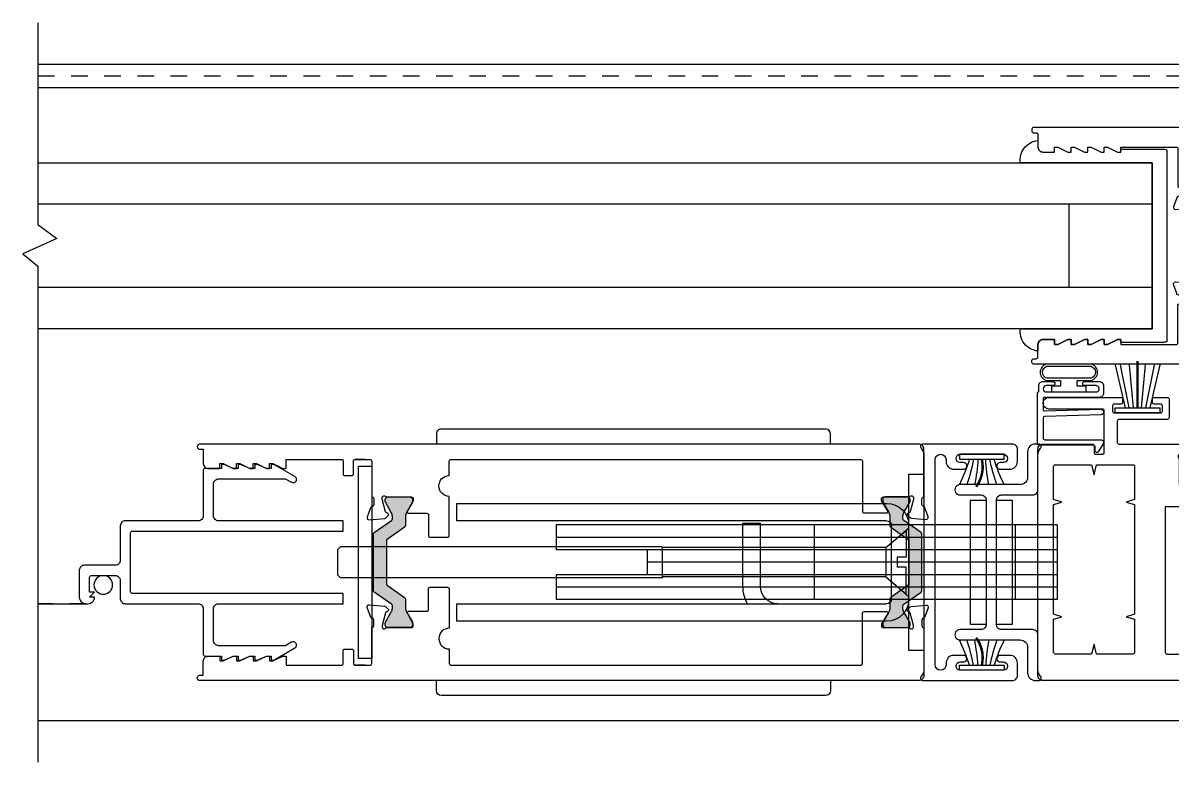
# Model space of a CAD drawing. Extents: x -239 to 68, y 0 to 111.
# Drawn here: x 20.78 to 27.71, y 15.67 to 20.12 of the extents above; entities that cross this region are included whole.
import ezdxf

# ---------------------------------------------------------------- set-up
doc = ezdxf.new("R2010")
doc.units = 0
doc.header["$LTSCALE"] = 0.25
doc.header["$MEASUREMENT"] = 0
doc.linetypes.add('HIDDEN', pattern=[0.375, 0.25, -0.125])
doc.layers.get('0').update_dxf_attribs({"linetype": 'CONTINUOUS'})
for name, color, linetype in [('GLASS', 7, 'CONTINUOUS'), ('HARDWARE', 7, 'CONTINUOUS'), ('I-STRUT', 7, 'CONTINUOUS'), ('MISC', 7, 'CONTINUOUS'), ('SASH', 5, 'CONTINUOUS'), ('SCREEN', 5, 'HIDDEN'), ('SEAL', 7, 'CONTINUOUS'), ('SILL-PAN', 7, 'CONTINUOUS'), ('VENT', 5, 'CONTINUOUS')]:
    doc.layers.add(name, color=color, linetype=linetype)
doc.styles.get("Standard").update_dxf_attribs({"font": 'simplex.shx'})

# ---------------------------------------------------------------- blocks, each defined once
blk = doc.blocks.new('*U43')
blk.add_lwpolyline([(1.179, 0.5), (1.161, 0.5), (1.161, 0.48), (1.191, 0.42), (1.191, 0.4), (1.161, 0.4), (1.161, 0.38), (1.191, 0.32), (1.191, 0.3), (1.161, 0.3), (1.161, 0.28), (1.191, 0.22), (1.191, 0.2), (1.161, 0.2), (1.161, 0.18), (1.191, 0.12), (1.191, 0.1), (1.161, 0.1), (1.161, 0.031, 0.414214), (1.192, 0), (1.2303, 0, -0.438024), (1.096, -0.1052), (1.096, 0.6875), (0.096, 0.6875), (0.096, -0.1052, -0.438024), (-0.0383, 0), (0, 0, 0.414214), (0.031, 0.031), (0.031, 0.1), (0.001, 0.1), (0.001, 0.12), (0.031, 0.18), (0.031, 0.2), (0.001, 0.2), (0.001, 0.22), (0.031, 0.28), (0.031, 0.3), (0.001, 0.3), (0.001, 0.32), (0.031, 0.38), (0.031, 0.4), (0.001, 0.4), (0.001, 0.42), (0.031, 0.48), (0.031, 0.5), (0.013, 0.5), (0.013, 0.7134), (0.013, 0.749, -0.072616), (0.0169, 0.7759), (1.1751, 0.7759, -0.072616), (1.179, 0.749), (1.179, 0.7134)], format="xyb", close=True)
at = {"layer": 'GLASS'}
for p, q in [((0.096, -6.0262), (0.096, 0.6875)), ((0.096, 0.6875), (1.096, 0.6875)), ((0.346, 0.6875), (0.346, -6.0262)), ((0.846, -6.0262), (0.846, 0.6875)), ((1.096, 0.6875), (1.096, -6.0262)), ((0.846, 0.1875), (0.346, 0.1875))]:
    blk.add_line(p, q, dxfattribs=at)
blk = doc.blocks.new('25064-18mmX6mm-I-STRUT')
at = {"layer": 'I-STRUT'}
h = blk.add_hatch(color=256, dxfattribs=at)
h.dxf.hatch_style = 1
h.paths.add_polyline_path([(-0.2205, 0.3535, 0.57735), (-0.2341, 0.3299), (-0.2299, 0.3219, -0.215906), (-0.2352, 0.3257), (-0.1953, 0.2566, -0.131652), (-0.189, 0.233), (-0.189, 0.1993, 0.244698), (-0.1722, 0.167), (-0.0877, 0.1078, -0.244698), (-0.0709, 0.0756), (-0.0709, -0.0773, -0.244698), (-0.0877, -0.1095), (-0.1722, -0.1687, 0.244698), (-0.189, -0.201), (-0.189, -0.2347, -0.131652), (-0.1953, -0.2583), (-0.2352, -0.3274, 0.245227), (-0.2355, -0.3346, 0.507805), (-0.2205, -0.3552), (-0.0866, -0.3552, 0.414214), (-0.0709, -0.3394, 0.469068), (-0.0719, -0.3274), (-0.1118, -0.2583, -0.131652), (-0.1181, -0.2347), (-0.1181, -0.2174), (-0.005, -0.1382, 0.244698), (0, -0.1285), (0, -0.1268), (0, 0.1268, 0.244698), (-0.005, 0.1365), (-0.1181, 0.2157), (-0.1181, 0.233, -0.131652), (-0.1118, 0.2566), (-0.0719, 0.3257, 0.131652), (-0.0709, 0.3296, 0.640011), (-0.0866, 0.3535)])
blk.add_lwpolyline([(0, -0.1299), (0, -0.1268), (0, 0.1268, 0.244698), (-0.005, 0.1365), (-0.1131, 0.2122, -0.244698), (-0.1181, 0.2218), (-0.1181, 0.233, -0.131652), (-0.1118, 0.2566), (-0.0719, 0.3257, 0.131652), (-0.0709, 0.3296), (-0.0709, 0.3377, 0.414214), (-0.0866, 0.3535), (-0.2205, 0.3535, 0.414214), (-0.2362, 0.3377), (-0.2362, 0.3296, 0.131652), (-0.2352, 0.3257), (-0.1953, 0.2566, -0.131652), (-0.189, 0.233), (-0.189, 0.1993, 0.244698), (-0.1722, 0.167), (-0.0877, 0.1078, -0.244698), (-0.0709, 0.0756), (-0.0709, -0.0773, -0.244698), (-0.0877, -0.1095), (-0.1722, -0.1687, 0.244698), (-0.189, -0.201), (-0.189, -0.2347, -0.131652), (-0.1953, -0.2583), (-0.2352, -0.3274, 0.131652), (-0.2362, -0.3313), (-0.2362, -0.3394, 0.414214), (-0.2205, -0.3552), (-0.0866, -0.3552, 0.414214), (-0.0709, -0.3394), (-0.0709, -0.3313, 0.131652), (-0.0719, -0.3274), (-0.1118, -0.2583, -0.131652), (-0.1181, -0.2347), (-0.1181, -0.2235, -0.244698), (-0.1131, -0.2139), (-0.005, -0.1382, 0.244698), (0, -0.1285)], format="xyb", dxfattribs=at)
blk = doc.blocks.new('25065-14.6mmX10.2mm-I-STRUT')
at = {"layer": 'I-STRUT'}
h = blk.add_hatch(color=256, dxfattribs=at)
h.dxf.hatch_style = 1
h.paths.add_polyline_path([(-0.2213, 0.1958, 0.242889), (-0.2309, 0.2008), (-0.2835, 0.2008), (-0.336, 0.2008, 0.242889), (-0.3456, 0.1958), (-0.417, 0.0953, -0.242889), (-0.4491, 0.0787), (-0.4697, 0.0787, -0.131652), (-0.4893, 0.084), (-0.5378, 0.112, 0.317667), (-0.5514, 0.1108, 0.6401), (-0.5709, 0.1018), (-0.5709, 0.0591, 0.236068), (-0.5669, 0.0512), (-0.5669, -0.0512, 0.236068), (-0.5709, -0.0591), (-0.5709, -0.1018, 0.6401), (-0.5514, -0.1108, 0.317667), (-0.5378, -0.112), (-0.4893, -0.084, -0.131652), (-0.4697, -0.0787), (-0.4491, -0.0787, -0.242889), (-0.417, -0.0953), (-0.3456, -0.1958, 0.242889), (-0.336, -0.2008), (-0.2835, -0.2008), (-0.2309, -0.2008, 0.242889), (-0.2213, -0.1958), (-0.1499, -0.0953, -0.242889), (-0.1178, -0.0787), (-0.0973, -0.0787, -0.131652), (-0.0776, -0.084), (-0.0291, -0.112, 0.317667), (-0.0155, -0.1108, 0.6401), (0.0039, -0.1018), (0.0039, -0.0591, 0.236068), (0, -0.0512), (0, 0.0512, 0.236068), (0.0039, 0.0591), (0.0039, 0.1018, 0.6401), (-0.0155, 0.1108, 0.317667), (-0.0291, 0.112), (-0.0776, 0.084, -0.131652), (-0.0973, 0.0787), (-0.1178, 0.0787, -0.242889), (-0.1499, 0.0953)])
h.paths.add_polyline_path([(-0.1807, 0.0438, 0.244669), (-0.1419, 0.0239, -1.006741), (-0.1419, -0.0234, 0.244669), (-0.1807, -0.0432), (-0.2392, -0.1255, -0.242889), (-0.2777, -0.1454), (-0.2892, -0.1454, -0.242889), (-0.3277, -0.1255), (-0.3862, -0.0432, 0.244669), (-0.425, -0.0234, -1.006741), (-0.425, 0.0239, 0.244669), (-0.3862, 0.0438), (-0.3277, 0.1261, -0.242889), (-0.2892, 0.1459), (-0.2777, 0.1459, -0.242889), (-0.2392, 0.1261)], flags=16)
for points in [[(-0.5709, -0.0591), (-0.5709, -0.1018, 0.414214), (-0.5591, -0.1136), (-0.5437, -0.1136, 0.131652), (-0.5378, -0.112), (-0.4893, -0.084, -0.131652), (-0.4697, -0.0787), (-0.4491, -0.0787, -0.242889), (-0.417, -0.0953), (-0.3456, -0.1958, 0.242889), (-0.336, -0.2008), (-0.2835, -0.2008), (-0.2309, -0.2008, 0.242889), (-0.2213, -0.1958), (-0.1499, -0.0953, -0.242889), (-0.1178, -0.0787), (-0.0973, -0.0787, -0.131652), (-0.0776, -0.084), (-0.0291, -0.112, 0.131652), (-0.0232, -0.1136), (-0.0079, -0.1136, 0.414214), (0.0039, -0.1018), (0.0039, -0.0591, 0.236068), (0, -0.0512), (0, 0.0512, 0.236068), (0.0039, 0.0591), (0.0039, 0.1018, 0.414214), (-0.0079, 0.1136), (-0.0232, 0.1136, 0.131652), (-0.0291, 0.112), (-0.0776, 0.084, -0.131652), (-0.0973, 0.0787), (-0.1178, 0.0787, -0.242889), (-0.1499, 0.0953), (-0.2213, 0.1958, 0.242889), (-0.2309, 0.2008), (-0.2835, 0.2008), (-0.336, 0.2008, 0.242889), (-0.3456, 0.1958), (-0.417, 0.0953, -0.242889), (-0.4491, 0.0787), (-0.4697, 0.0787, -0.131652), (-0.4893, 0.084), (-0.5378, 0.112, 0.131652), (-0.5437, 0.1136), (-0.5591, 0.1136, 0.414214), (-0.5709, 0.1018), (-0.5709, 0.0591, 0.236068), (-0.5669, 0.0512), (-0.5669, -0.0512, 0.236068)], [(-0.425, -0.0234, -0.244669), (-0.3862, -0.0432), (-0.3277, -0.1255, 0.242889), (-0.2892, -0.1454), (-0.2835, -0.1454), (-0.2777, -0.1454, 0.242889), (-0.2392, -0.1255), (-0.1807, -0.0432, -0.244669), (-0.1419, -0.0234, 1.006741), (-0.1419, 0.0239, -0.244669), (-0.1807, 0.0438), (-0.2392, 0.1261, 0.242889), (-0.2777, 0.1459), (-0.2835, 0.1459), (-0.2892, 0.1459, 0.242889), (-0.3277, 0.1261), (-0.3862, 0.0438, -0.244669), (-0.425, 0.0239, 1.006741)]]:
    blk.add_lwpolyline(points, format="xyb", close=True, dxfattribs=at)
blk = doc.blocks.new('3727-1-THERMAL-SLIDING-INTERLOCKER')
at = {"layer": 'VENT'}
for points in [[(2.5, 0.84), (2.5, 0.764, -0.414214), (2.47, 0.734), (2.41, 0.734, -0.414214), (2.4, 0.744), (2.4, 0.764), (2.38, 0.764), (2.32, 0.734), (2.3, 0.734), (2.3, 0.764), (2.28, 0.764), (2.22, 0.734), (2.2, 0.734), (2.2, 0.764), (2.18, 0.764), (2.12, 0.734), (2.1, 0.734), (2.1, 0.764), (2.08, 0.764), (2.02, 0.734), (2, 0.734), (2, 0.764), (1.667, 0.764, 0.414214), (1.657, 0.754), (1.657, 0.524, 0.414214), (1.6454, 0.5124), (1.6454, 0.4775, 0.359508), (1.6548, 0.4661, -0.263725), (1.6635, 0.4587), (1.6834, 0.4041), (1.6834, 0.404, -0.548619), (1.6715, 0.3885), (1.5799, 0.3965, -0.176327), (1.5727, 0.3999), (1.5586, 0.4139, -0.57735), (1.562, 0.4269), (1.5664, 0.4281, 0.267949), (1.5746, 0.4363), (1.594, 0.5085, 0.065543), (1.5944, 0.5115), (1.5944, 0.5201, 0.6885), (1.5741, 0.5279, -0.213422), (1.5654, 0.524), (1.413, 0.524, 0.414214), (1.4014, 0.5124), (1.4014, 0.5038, 0.137872), (1.4031, 0.4978), (1.4369, 0.4424, -0.585524), (1.4283, 0.4272), (1.216, 0.4272, -0.414214), (1.206, 0.4372), (1.206, 0.712, 0.414214), (1.196, 0.722), (0.8328, 0.722, 0.414214), (0.8228, 0.712), (0.8228, -0.2596, -0.585524), (0.811, -0.2662), (0.7522, -0.2303, 0.137872), (0.7462, -0.2286), (0.7376, -0.2286, 0.414214), (0.726, -0.2402), (0.726, -0.4524, -0.213422), (0.7221, -0.4611, 0.6885), (0.7299, -0.4814), (0.7385, -0.4814, 0.065543), (0.7415, -0.481), (0.8137, -0.4616, 0.267949), (0.8219, -0.4534), (0.8231, -0.449, -0.57735), (0.8361, -0.4456), (0.8501, -0.4597, -0.176327), (0.8535, -0.4669), (0.8615, -0.5585, -0.548619), (0.846, -0.5704), (0.8459, -0.5704), (0.7913, -0.5505, -0.263725), (0.7839, -0.5418, 0.359508), (0.7725, -0.5324), (0.7376, -0.5324, 0.414214), (0.726, -0.544), (0.344, -0.544, -0.414214), (0.334, -0.534), (0.334, -0.514, -0.414214), (0.344, -0.504), (0.384, -0.504, 0.414214), (0.394, -0.494), (0.394, -0.461, 0.414214), (0.384, -0.451), (0.104, -0.451, 0.414214), (0.094, -0.461), (0.094, -0.494, 0.414214), (0.104, -0.504), (0.144, -0.504, -0.414214), (0.154, -0.514), (0.154, -0.534, -0.414214), (0.144, -0.544), (0.104, -0.544, 0.414214), (0.094, -0.554), (0.094, -0.7151, 0.3714), (0.1196, -0.7448), (0.6118, -0.8184, -0.928445), (0.6071, -0.882), (0.03, -0.882, -0.414214), (0, -0.852), (0, 0.852, -0.414214), (0.03, 0.882), (2.526, 0.882, -0.414214), (2.536, 0.872), (2.536, 0.86, -0.414214), (2.526, 0.85), (2.51, 0.85, 0.414214)], [(0.094, 0.5125), (0.1445, 0.497), (0.094, 0.4815), (0.094, -0.1355), (0.1445, -0.151), (0.094, -0.1665), (0.094, -0.366, 0.414214), (0.104, -0.376), (0.3227, -0.376), (0.3382, -0.336), (0.3537, -0.376), (0.572, -0.376, 0.414214), (0.582, -0.366), (0.582, -0.1666), (0.5315, -0.1513), (0.582, -0.136), (0.582, 0.482), (0.5315, 0.4973), (0.582, 0.5126), (0.582, 0.712, 0.414214), (0.572, 0.722), (0.3537, 0.722), (0.3382, 0.682), (0.3227, 0.722), (0.104, 0.722, 0.414214), (0.094, 0.712)]]:
    blk.add_lwpolyline(points, format="xyb", close=True, dxfattribs=at)
blk = doc.blocks.new('3727-2-THERMAL-SLIDING-INTERLOCKER')
at = {"layer": 'VENT'}
blk.add_lwpolyline([(1.1809, -0.5704), (1.2355, -0.5505, 0.263725), (1.2429, -0.5418, -0.359508), (1.2543, -0.5324), (1.2892, -0.5324, -0.414214), (1.3008, -0.544), (2.5254, -0.544, 0.414214), (2.5354, -0.534), (2.5354, -0.522, 0.414214), (2.5254, -0.512), (2.5094, -0.512, -0.414214), (2.4994, -0.502), (2.4994, -0.426, 0.414214), (2.4694, -0.396), (2.3994, -0.396), (2.3994, -0.426), (2.3794, -0.426), (2.3194, -0.396), (2.2994, -0.396), (2.2994, -0.426), (2.2794, -0.426), (2.2194, -0.396), (2.1994, -0.396), (2.1994, -0.426), (2.1794, -0.426), (2.1194, -0.396), (2.0994, -0.396), (2.0994, -0.426), (2.0794, -0.426), (2.0194, -0.396), (1.9994, -0.396), (1.9994, -0.426), (1.6664, -0.426, -0.414214), (1.6564, -0.416), (1.6564, -0.1849, -0.414214), (1.6448, -0.1732), (1.6448, -0.1384, -0.359508), (1.6542, -0.127, 0.263725), (1.6629, -0.1195), (1.6828, -0.065), (1.6828, -0.0649, 0.548619), (1.6709, -0.0493), (1.5793, -0.0574, 0.176327), (1.5721, -0.0607), (1.558, -0.0748, 0.57735), (1.5615, -0.0878), (1.5658, -0.0889, -0.267949), (1.5741, -0.0972), (1.5934, -0.1694, -0.065543), (1.5938, -0.1724), (1.5938, -0.181, -0.6885), (1.5735, -0.1887, 0.213422), (1.5649, -0.1849), (1.4124, -0.1849, -0.414214), (1.4008, -0.1732), (1.4008, -0.1647, -0.137872), (1.4025, -0.1586), (1.4357, -0.1042, 0.585524), (1.4272, -0.089), (1.2164, -0.089, 0.414214), (1.2064, -0.099), (1.2064, -0.254, 0.585524), (1.2216, -0.2626), (1.2746, -0.2303, -0.137872), (1.2806, -0.2286), (1.2892, -0.2286, -0.414214), (1.3008, -0.2402), (1.3008, -0.4524, 0.213422), (1.3047, -0.4611, -0.6885), (1.2969, -0.4814), (1.2883, -0.4814, -0.065543), (1.2853, -0.481), (1.2131, -0.4616, -0.267949), (1.2049, -0.4534), (1.2037, -0.449, 0.57735), (1.1907, -0.4456), (1.1767, -0.4597, 0.176327), (1.1733, -0.4669), (1.1653, -0.5585, 0.548619), (1.1808, -0.5704)], format="xyb", close=True, dxfattribs=at)
blk = doc.blocks.new('A$C1D443341')
for p, q in [((0, 0.719), (0, 0.031)), ((0.188, 0.75), (0.031, 0.75)), ((0.188, 0.75), (0.188, 0)), ((0.264, 0.656), (0.562, 0.563)), ((0.264, 0.656), (0.264, 0.094)), ((0.264, 0.615), (0.188, 0.615)), ((0.562, 0.563), (0.562, 0.187)), ((0.264, 0.094), (0.562, 0.187)), ((0.264, 0.135), (0.188, 0.135)), ((0.188, 0), (0.031, 0))]:
    blk.add_line(p, q)
for centre, start, end in [((0.031, 0.719), 90, 180), ((0.031, 0.031), 180, 270)]:
    blk.add_arc(centre, 0.031, start, end)
blk = doc.blocks.new('*U50')
for p, q in [((0.03, 0.0494), (0.2285, 0.0899)), ((0.03, 0.0235), (0.2285, 0.0428)), ((0.03, -0.0235), (0.2285, -0.0428)), ((0.03, -0.0494), (0.2285, -0.0899))]:
    blk.add_line(p, q)
at = {"layer": 'SEAL'}
for p, q in [((0.2285, 0.135), (0.03, 0.0742)), ((0.2285, -0.135), (0.03, -0.0742))]:
    blk.add_line(p, q, dxfattribs=at)
blk.add_lwpolyline([(0, -0.135), (0, 0.135), (0.03, 0.135), (0.03, -0.135)], close=True, dxfattribs=at)
at = {"layer": 'SEAL', "const_width": 0.015}
blk.add_lwpolyline([(0.03, 0), (0.2496, 0)], dxfattribs=at)
at = {"flags": 9}
for tag, p in [('MANUFACTURER_PART_#', (0, -0.1988)), ('FLEETWOOD_PART_#', (-0.0006, -0.2487))]:
    blk.add_attdef(tag, p, '', height=0.0312, dxfattribs=at)
blk = doc.blocks.new('3727-SLIDING-INTERLOCK-ASSEMBLY')
for name, p in [('3727-1-THERMAL-SLIDING-INTERLOCKER', (-1.8119, -0.1719)), ('25064-18mmX6mm-I-STRUT', (-0.1708, -0.0029)), ('3727-2-THERMAL-SLIDING-INTERLOCKER', (-1.8113, -0.1719)), ('25065-14.6mmX10.2mm-I-STRUT', (-0.5151, -0.5208))]:
    blk.add_blockref(name, p)
at = {"layer": 'MISC'}
blk.add_blockref('A$C1D443341', (-1.9999, -0.3779), dxfattribs=at)
at = {"layer": 'SEAL', "xscale": -1, "rotation": 90}
blk.add_blockref('*U50', (-1.5679, -0.6229), dxfattribs=at)
blk = doc.blocks.new('3766 SCREEN ADAPTER')
blk.add_line((0.25, 1.8363), (0.25, 1.544))
blk.add_lwpolyline([(0.21, 1.528), (0.18, 1.498), (0.18, 1.528), (0.09, 1.528, 0.414214), (0.08, 1.518), (0.08, 1.373, 0.414214), (0.11, 1.343), (0.22, 1.343, -0.414214), (0.25, 1.313), (0.25, 0.873, 0.414214), (0.28, 0.843), (0.555, 0.843, -0.414214), (0.565, 0.833), (0.565, 0.733), (0.59, 0.733), (0.59, 0.718), (0.565, 0.663), (0.565, 0.633), (0.59, 0.633), (0.59, 0.618), (0.565, 0.563), (0.565, 0.533), (0.59, 0.533), (0.59, 0.518), (0.565, 0.463), (0.565, 0.433), (0.59, 0.433), (0.59, 0.418), (0.5167, 0.291, -1), (0.482, 0.311), (0.5017, 0.345, 0.131652), (0.503, 0.35), (0.503, 0.75, 0.414214), (0.472, 0.781), (0.28, 0.781, 0.414214), (0.25, 0.751), (0.25, 0), (0.188, 0), (0.188, 1.271, 0.414214), (0.178, 1.281), (-0.178, 1.281, 0.414214), (-0.188, 1.271), (-0.188, 0), (-0.25, 0), (-0.25, 0.751, 0.414214), (-0.28, 0.781), (-0.472, 0.781, 0.414214), (-0.503, 0.75), (-0.503, 0.35, 0.131652), (-0.5017, 0.345), (-0.482, 0.311, -1), (-0.5167, 0.291), (-0.59, 0.418), (-0.59, 0.433), (-0.565, 0.433), (-0.565, 0.463), (-0.59, 0.518), (-0.59, 0.533), (-0.565, 0.533), (-0.565, 0.563), (-0.59, 0.618), (-0.59, 0.633), (-0.565, 0.633), (-0.565, 0.663), (-0.59, 0.718), (-0.59, 0.733), (-0.565, 0.733), (-0.565, 0.833, -0.414214), (-0.555, 0.843), (-0.28, 0.843, 0.414214), (-0.25, 0.873), (-0.25, 1.313, -0.414214), (-0.22, 1.343), (-0.012, 1.343, 0.414214), (0.018, 1.373), (0.018, 1.56, -0.414214), (0.048, 1.59), (0.21, 1.59, -0.414214), (0.25, 1.55), (0.25, 1.538, -0.414214), (0.21, 1.498)], format="xyb", close=True)
blk.add_circle((0.1363, 1.4455), 0.0563)
blk = doc.blocks.new('*U45')
at = {"layer": 'SCREEN', "linetype": 'HIDDEN'}
blk.add_lwpolyline([(0.346, -0.707), (0.346, -0.9967)], dxfattribs=at)
at = {"layer": 'VENT', "rotation": 180}
blk.add_blockref('3766 SCREEN ADAPTER', (0.596, 0.843), dxfattribs=at)
blk = doc.blocks.new('*U79')
for centre, radius, start, end in [((-0.3033, 1.135), 1.112, 287.4409, 295.93254), ((-0.1898, 1.1882), 1.1598, 280.92561, 288.7507), ((-0.0309, 1.1236), 1.1018, 273.17092, 281.19691), ((-0.0309, -1.1236), 1.1018, 78.80309, 86.82908), ((-0.1898, -1.1882), 1.1598, 71.2493, 79.07439), ((-0.3033, -1.135), 1.112, 64.06746, 72.5591)]:
    blk.add_arc(centre, radius, start, end)
at = {"layer": 'SEAL'}
blk.add_lwpolyline([(0, -0.135), (0, 0.135), (0.03, 0.135), (0.03, -0.135)], close=True, dxfattribs=at)
at = {"layer": 'SEAL', "const_width": 0.015}
blk.add_lwpolyline([(0.03, 0, 0.219791), (0.1961, 0.0342)], format="xyb", dxfattribs=at)
at = {"flags": 9}
for tag, p in [('MANUFACTURER_PART_#', (0, -0.1988)), ('FLEETWOOD_PART_#', (-0.0006, -0.2487))]:
    blk.add_attdef(tag, p, '', height=0.0312, dxfattribs=at)
blk = doc.blocks.new('Yoke Strike Plate')
for points in [[(-0.094, -0.375), (-0.094, 0.375), (0, 0.375), (0, -0.375)], [(0.062, -0.375), (0.062, 0.375), (0.156, 0.375), (0.156, -0.375)]]:
    blk.add_lwpolyline(points, close=True)
blk = doc.blocks.new('3776-Archetype_Lock_Stile')
at = {"layer": 'I-STRUT'}
h = blk.add_hatch(color=256, dxfattribs=at)
h.dxf.hatch_style = 1
h.paths.add_polyline_path([(0.0787, 0.1309, -0.244698), (0.0821, 0.1373), (0.1879, 0.2114, 0.244698), (0.1929, 0.2211), (0.1929, 0.2758, -0.131652), (0.1992, 0.2994), (0.2351, 0.3615, 0.131652), (0.2362, 0.3657), (0.2362, 0.378, 0.414214), (0.2205, 0.3937), (0.0866, 0.3937, 0.414837), (0.0709, 0.378), (0.0709, 0.3657, 0.131652), (0.072, 0.3615), (0.1078, 0.2994, -0.131652), (0.1142, 0.2758), (0.1142, 0.2621, -0.244698), (0.1091, 0.2524), (0.005, 0.1795, 0.244698), (0, 0.1698), (0, -0.1698, 0.244698), (0.005, -0.1795), (0.1091, -0.2524, -0.103471), (0.1124, -0.2559, -0.13774), (0.1142, -0.2621), (0.1142, -0.2758, -0.131652), (0.1078, -0.2994), (0.072, -0.3615, 0.131652), (0.0709, -0.3657), (0.0709, -0.378, 0.414214), (0.0866, -0.3937), (0.2204, -0.3937, 0.414817), (0.2362, -0.378), (0.2362, -0.3657, 0.131652), (0.2351, -0.3615), (0.1992, -0.2994, -0.131652), (0.1929, -0.2758), (0.1929, -0.2211, 0.244698), (0.1879, -0.2114), (0.0821, -0.1373, -0.244698), (0.0787, -0.1309)])
h = blk.add_hatch(color=256, dxfattribs=at)
h.dxf.hatch_style = 1
h.paths.add_polyline_path([(3.305, 0.1698, 0.244698), (3.2999, 0.1795), (3.1958, 0.2524, -0.244698), (3.1908, 0.2621), (3.1908, 0.2758, -0.131652), (3.1971, 0.2994), (3.233, 0.3615, 0.131652), (3.2341, 0.3657), (3.2341, 0.378, 0.414214), (3.2184, 0.3937), (3.0845, 0.3937, 0.414833), (3.0688, 0.378), (3.0688, 0.3657, 0.143191), (3.0701, 0.3612), (3.0704, 0.3607), (3.1057, 0.2994, -0.131652), (3.1121, 0.2758), (3.1121, 0.2211, 0.244698), (3.1171, 0.2114), (3.2229, 0.1373, -0.244698), (3.2262, 0.1309), (3.2262, -0.1309, -0.244698), (3.2229, -0.1373), (3.1171, -0.2114, 0.244698), (3.1121, -0.2211), (3.1121, -0.2758, -0.131652), (3.1057, -0.2994), (3.0704, -0.3607), (3.0696, -0.3621, 0.113585), (3.0688, -0.3657), (3.0688, -0.378, 0.414214), (3.0845, -0.3937), (3.2183, -0.3937, 0.414849), (3.2341, -0.378), (3.2341, -0.3657, 0.131652), (3.233, -0.3615), (3.1971, -0.2994, -0.131652), (3.1908, -0.2758), (3.1908, -0.2621, -0.13774), (3.1925, -0.2559, -0.103471), (3.1958, -0.2524), (3.2999, -0.1795, 0.244698), (3.305, -0.1698)])
for points in [[(3.3575, 0.62), (3.4151, 0.62), (3.3251, 0.62, 0.414214), (3.3151, 0.61), (3.3151, 0.394, 0.414214), (3.3033, 0.3822), (3.3033, 0.3468, 0.359508), (3.3129, 0.3352, -0.263725), (3.3217, 0.3276), (3.3419, 0.2721, -0.548619), (3.3298, 0.2563), (3.2367, 0.2644, -0.176327), (3.2294, 0.2678), (3.215, 0.2821, -0.57735), (3.2186, 0.2953), (3.223, 0.2965, 0.267949), (3.2314, 0.3049), (3.2517, 0.3807, 0.065543), (3.2521, 0.3837), (3.2521, 0.3901, 0.6885), (3.2315, 0.3979, -0.213422), (3.2227, 0.394), (3.0767, 0.394, 0.414214), (3.0649, 0.3822), (3.0649, 0.3735, 0.137872), (3.0666, 0.3673), (3.1001, 0.3076, -0.585524), (3.0934, 0.2956), (2.9829, 0.2956, 0.414214), (2.9729, 0.2856), (2.9729, 0.1605, -0.414214), (2.9629, 0.1505), (2.8579, 0.1505, -0.414214), (2.8479, 0.1605), (2.8479, 0.3975, 1), (2.8479, 0.5225), (2.8479, 0.61, 0.414214), (2.8379, 0.62), (0.3681, 0.62, 0.406968), (0.3581, 0.6096), (0.3581, 0.3072, -0.414214), (0.3481, 0.2972), (0.2127, 0.2972, -0.585524), (0.2061, 0.309), (0.242, 0.3678, 0.137872), (0.2437, 0.3738), (0.2437, 0.3824, 0.414214), (0.2321, 0.394), (0.0797, 0.394, -0.213422), (0.071, 0.3979, 0.6885), (0.0507, 0.3901), (0.0507, 0.3815, 0.065543), (0.0511, 0.3785), (0.0705, 0.3063, 0.267949), (0.0787, 0.2981), (0.0831, 0.2969, -0.57735), (0.0865, 0.2839), (0.0724, 0.2699, -0.176327), (0.0652, 0.2665), (-0.0264, 0.2585, -0.548619), (-0.0383, 0.274), (-0.0383, 0.2741), (-0.0184, 0.3287, -0.263725), (-0.0097, 0.3361, 0.359508), (-0.0003, 0.3475), (-0.0003, 0.3824, 0.414214), (-0.0119, 0.394), (-0.0119, 0.6818, -0.414214), (0.0193, 0.713), (4.3501, 0.713, -1), (4.3501, 0.681), (4.3301, 0.681), (4.3301, 0.596, -0.414214), (4.2991, 0.565), (4.2301, 0.565), (4.2301, 0.595), (4.2101, 0.595), (4.1501, 0.565), (4.1301, 0.565), (4.1301, 0.595), (4.1101, 0.595), (4.0501, 0.565), (4.0301, 0.565), (4.0301, 0.595), (4.0101, 0.595), (3.9501, 0.565), (3.9301, 0.565), (3.9301, 0.595), (3.9101, 0.595), (3.8501, 0.565), (3.8301, 0.565), (3.8301, 0.62), (3.4971, 0.62, 0.414214), (3.4871, 0.61), (3.4871, 0.533, -0.414214), (3.4771, 0.523), (3.4351, 0.523, -0.414214), (3.4251, 0.533), (3.4251, 0.61, 0.414214), (3.4151, 0.62)], [(3.3575, -0.62), (3.4151, -0.62), (3.3251, -0.62, -0.414214), (3.3151, -0.61), (3.3151, -0.394, -0.414214), (3.3033, -0.3822), (3.3033, -0.3468, -0.359508), (3.3129, -0.3352, 0.263725), (3.3217, -0.3276), (3.3419, -0.2721, 0.548619), (3.3298, -0.2563), (3.2367, -0.2644, 0.176327), (3.2294, -0.2678), (3.215, -0.2821, 0.57735), (3.2186, -0.2953), (3.223, -0.2965, -0.267949), (3.2314, -0.3049), (3.2517, -0.3807, -0.065543), (3.2521, -0.3837), (3.2521, -0.3901, -0.6885), (3.2315, -0.3979, 0.213422), (3.2227, -0.394), (3.0767, -0.394, -0.414214), (3.0649, -0.3822), (3.0649, -0.3735, -0.137872), (3.0666, -0.3673), (3.1001, -0.3076, 0.585524), (3.0934, -0.2956), (2.9829, -0.2956, -0.414214), (2.9729, -0.2856), (2.9729, -0.1605, 0.414214), (2.9629, -0.1505), (2.8579, -0.1505, 0.414214), (2.8479, -0.1605), (2.8479, -0.3975, -1), (2.8479, -0.5225), (2.8479, -0.61, -0.414214), (2.8379, -0.62), (0.3681, -0.62, -0.406968), (0.3581, -0.6096), (0.3581, -0.3072, 0.414214), (0.3481, -0.2972), (0.2127, -0.2972, 0.585524), (0.2061, -0.309), (0.242, -0.3678, -0.137872), (0.2437, -0.3738), (0.2437, -0.3824, -0.414214), (0.2321, -0.394), (0.0797, -0.394, 0.213422), (0.071, -0.3979, -0.6885), (0.0507, -0.3901), (0.0507, -0.3815, -0.065543), (0.0511, -0.3785), (0.0705, -0.3063, -0.267949), (0.0787, -0.2981), (0.0831, -0.2969, 0.57735), (0.0865, -0.2839), (0.0724, -0.2699, 0.176327), (0.0652, -0.2665), (-0.0264, -0.2585, 0.548619), (-0.0383, -0.274), (-0.0383, -0.2741), (-0.0184, -0.3287, 0.263725), (-0.0097, -0.3361, -0.359508), (-0.0003, -0.3475), (-0.0003, -0.3824, -0.414214), (-0.0119, -0.394), (-0.0119, -0.6818, 0.414214), (0.0193, -0.713), (4.3501, -0.713, 1), (4.3501, -0.681), (4.3301, -0.681), (4.3301, -0.596, 0.414214), (4.2991, -0.565), (4.2301, -0.565), (4.2301, -0.595), (4.2101, -0.595), (4.1501, -0.565), (4.1301, -0.565), (4.1301, -0.595), (4.1101, -0.595), (4.0501, -0.565), (4.0301, -0.565), (4.0301, -0.595), (4.0101, -0.595), (3.9501, -0.565), (3.9301, -0.565), (3.9301, -0.595), (3.9101, -0.595), (3.8501, -0.565), (3.8301, -0.565), (3.8301, -0.62), (3.4971, -0.62, -0.414214), (3.4871, -0.61), (3.4871, -0.533, 0.414214), (3.4771, -0.523), (3.4351, -0.523, 0.414214), (3.4251, -0.533), (3.4251, -0.61, -0.414214), (3.4151, -0.62)]]:
    blk.add_lwpolyline(points, format="xyb")
for points in [[(0.0787, 0.1309), (0.0787, -0.1309, 0.244698), (0.0821, -0.1373), (0.1879, -0.2114, -0.244698), (0.1929, -0.2211), (0.1929, -0.2758, 0.131652), (0.1992, -0.2994), (0.2351, -0.3615, -0.131652), (0.2362, -0.3657), (0.2362, -0.378, -0.414214), (0.2205, -0.3937), (0.0866, -0.3937, -0.414214), (0.0709, -0.378), (0.0709, -0.3657, -0.131652), (0.072, -0.3615), (0.1078, -0.2994, 0.131652), (0.1142, -0.2758), (0.1142, -0.2621, 0.13774), (0.1124, -0.2559, 0.103471), (0.1091, -0.2524), (0.005, -0.1795, -0.244698), (0, -0.1698), (0, 0.1698, -0.244698), (0.005, 0.1795), (0.1091, 0.2524, 0.244698), (0.1142, 0.2621), (0.1142, 0.2758, 0.131652), (0.1078, 0.2994), (0.072, 0.3615, -0.131652), (0.0709, 0.3657), (0.0709, 0.378, -0.414214), (0.0866, 0.3937), (0.2205, 0.3937, -0.414214), (0.2362, 0.378), (0.2362, 0.3657, -0.131652), (0.2351, 0.3615), (0.1992, 0.2994, 0.131652), (0.1929, 0.2758), (0.1929, 0.2211, -0.244698), (0.1879, 0.2114), (0.0821, 0.1373, 0.244698)], [(3.2262, 0.1309), (3.2262, -0.1309, -0.244698), (3.2229, -0.1373), (3.1171, -0.2114, 0.244698), (3.1121, -0.2211), (3.1121, -0.2758, -0.131652), (3.1057, -0.2994), (3.0699, -0.3615, 0.131652), (3.0688, -0.3657), (3.0688, -0.378, 0.414214), (3.0845, -0.3937), (3.2184, -0.3937, 0.414214), (3.2341, -0.378), (3.2341, -0.3657, 0.131652), (3.233, -0.3615), (3.1971, -0.2994, -0.131652), (3.1908, -0.2758), (3.1908, -0.2621, -0.13774), (3.1925, -0.2559, -0.103471), (3.1958, -0.2524), (3.2999, -0.1795, 0.244698), (3.305, -0.1698), (3.305, 0.1698, 0.244698), (3.2999, 0.1795), (3.1958, 0.2524, -0.244698), (3.1908, 0.2621), (3.1908, 0.2758, -0.131652), (3.1971, 0.2994), (3.233, 0.3615, 0.131652), (3.2341, 0.3657), (3.2341, 0.378, 0.414214), (3.2184, 0.3937), (3.0845, 0.3937, 0.414214), (3.0688, 0.378), (3.0688, 0.3657, 0.131652), (3.0699, 0.3615), (3.1057, 0.2994, -0.131652), (3.1121, 0.2758), (3.1121, 0.2211, 0.244698), (3.1171, 0.2114), (3.2229, 0.1373, -0.244698)]]:
    blk.add_lwpolyline(points, format="xyb", close=True, dxfattribs=at)
blk = doc.blocks.new('Flush_Pull_Archetype')
at = {"layer": 'HARDWARE'}
for p, q in [((-2.9256, 0.773), (-2.9256, 0.713)), ((-0.5806, 0.803), (-2.8956, 0.803)), ((-0.5506, 0.713), (-0.5506, 0.773))]:
    blk.add_line(p, q, dxfattribs=at)
for centre, start, end in [((-2.8956, 0.773), 90, 180), ((-0.5806, 0.773), 0, 90)]:
    blk.add_arc(centre, 0.03, start, end, dxfattribs=at)
blk = doc.blocks.new('Flush_Pulls_Archetype')
at = {"layer": 'HARDWARE'}
blk.add_blockref('Flush_Pull_Archetype', (0, 0), dxfattribs=at)
at = {"layer": 'HARDWARE', "xscale": -1, "rotation": 180}
blk.add_blockref('Flush_Pull_Archetype', (0, 0), dxfattribs=at)
blk = doc.blocks.new('Archetype_Latch_Thermal')
at = {"layer": 'HARDWARE'}
for p, q in [((2.8031, 0.355), (0.2131, 0.355)), ((2.8031, 0.25), (2.8031, 0.355)), ((-0.8151, 0.225), (2.2044, 0.225)), ((-0.8151, 0.225), (-0.8151, -0.225)), ((-0.5651, -0.225), (-0.5651, 0.225)), ((0.1831, -0.22), (0.1831, 0.22)), ((0.2131, 0.25), (2.8031, 0.25)), ((0.6469, -0.225), (0.6469, 0.225)), ((1.0781, 0.235), (0.9731, 0.235)), ((0.9731, -0.145), (0.9731, 0.235)), ((1.0781, -0.145), (1.0781, 0.235)), ((2.2044, 0.225), (2.2044, 0.075)), ((-0.8151, 0.15), (2.2044, 0.15)), ((0.0956, 0.1925), (0.0956, 0.03)), ((0.2171, 0.0887), (0.0956, 0.1925)), ((-0.8151, 0.075), (2.2044, 0.075)), ((0.2171, 0.0887), (1.5647, 0.0887)), ((0.2171, 0.0887), (0.2171, -0.0887)), ((1.5647, 0.0931), (3.5028, 0.0931)), ((1.5647, 0.0931), (1.5647, -0.093)), ((1.6524, -0.075), (1.6524, 0.075)), ((3.5028, 0.0931), (3.5206, 0.0752)), ((3.5206, 0.0752), (3.5206, -0.0752)), ((-0.8151, 0), (1.6524, 0)), ((0.0956, 0.03), (0.1486, 0.03)), ((0.1486, 0.03), (0.1486, -0.03)), ((0.0956, -0.1925), (0.0956, -0.03)), ((0.0956, -0.03), (0.1486, -0.03)), ((-0.8151, -0.075), (2.2044, -0.075)), ((0.2171, -0.0887), (0.0956, -0.1925)), ((0.2171, -0.0887), (1.5647, -0.0887)), ((1.5647, -0.093), (3.5028, -0.093)), ((2.2044, -0.075), (2.2044, -0.225)), ((3.5028, -0.093), (3.5206, -0.0752)), ((-0.8151, -0.15), (2.2044, -0.15)), ((-0.8151, -0.225), (2.2044, -0.225)), ((2.8031, -0.25), (0.2131, -0.25)), ((2.8031, -0.355), (2.8031, -0.25)), ((0.2131, -0.355), (2.8031, -0.355))]:
    blk.add_line(p, q, dxfattribs=at)
at = {"layer": 'HARDWARE', "ltscale": 0.5}
for p, q in [((0.0781, 0.2055), (0.1707, 0.125)), ((0.1707, -0.125), (0.0781, -0.2055))]:
    blk.add_line(p, q, dxfattribs=at)
at = {"layer": 'HARDWARE', "ltscale": 0.3}
blk.add_line((0.2172, 0), (0.8516, 0), dxfattribs=at)
at = {"layer": 'HARDWARE'}
for points in [[(3.3151, -0.58), (3.3951, -0.58), (3.3951, 0.58), (3.3151, 0.58)], [(0.0781, 0.5312), (-0.0119, 0.5312), (-0.0119, -0.5313), (0.0781, -0.5313)]]:
    blk.add_lwpolyline(points, close=True, dxfattribs=at)
for centre, radius, start, end in [((0.2131, 0.22), 0.135, 90, 180), ((0.2131, 0.22), 0.03, 90, 180), ((0.8681, -0.145), 0.105, 270, 360), ((0.8681, -0.145), 0.21, 330, 360), ((0.2131, -0.22), 0.135, 180, 270), ((0.2131, -0.22), 0.03, 180, 270)]:
    blk.add_arc(centre, radius, start, end, dxfattribs=at)
blk = doc.blocks.new('Thermal_Archetype_Lock_Stile_wHardware')
at = {"xscale": -1}
blk.add_blockref('Flush_Pulls_Archetype', (0.2853, 0), dxfattribs=at)
for name in ['3776-Archetype_Lock_Stile', 'Archetype_Latch_Thermal']:
    blk.add_blockref(name, (0.2853, 0))
blk = doc.blocks.new('3728-1-FIXED-INTERLOCKER')
at = {"layer": 'VENT', "linetype": 'Continuous'}
blk.add_lwpolyline([(-0.9169, 0.7195), (-0.9715, 0.7394), (-0.9715, 0.7394, 0.548619), (-0.9871, 0.7275), (-0.9791, 0.6359, 0.176327), (-0.9757, 0.6287), (-0.9616, 0.6146, 0.57735), (-0.9487, 0.618), (-0.9475, 0.6224, -0.267949), (-0.9393, 0.6306), (-0.8671, 0.65, -0.065543), (-0.8641, 0.6504), (-0.8555, 0.6504, -0.6885), (-0.8477, 0.6301, 0.213422), (-0.8516, 0.6214), (-0.8516, 0.471, -0.414214), (-0.8632, 0.4594), (-0.8718, 0.4594, -0.137872), (-0.8778, 0.4611), (-0.9332, 0.4949, 0.585524), (-0.9484, 0.4864), (-0.9484, 0.3344), (-0.7674, 0.3344), (-0.7674, -0.543, -0.414214), (-0.7774, -0.553), (-1.196, -0.553, -0.414214), (-1.206, -0.543), (-1.206, -0.268, 0.414214), (-1.216, -0.258), (-1.4324, -0.258, 0.585524), (-1.439, -0.2698), (-1.4031, -0.3286, -0.137872), (-1.4014, -0.3346), (-1.4014, -0.3432, -0.414214), (-1.413, -0.3548), (-1.5654, -0.3548, 0.213422), (-1.5741, -0.3587, -0.6885), (-1.5944, -0.3509), (-1.5944, -0.3423, -0.065543), (-1.594, -0.3393), (-1.5746, -0.2671, -0.267949), (-1.5664, -0.2589), (-1.562, -0.2577, 0.57735), (-1.5586, -0.2447), (-1.5727, -0.2307, 0.176327), (-1.5799, -0.2273), (-1.6715, -0.2193, 0.548619), (-1.6834, -0.2348), (-1.6834, -0.2349), (-1.6635, -0.2895, 0.263725), (-1.6548, -0.2969, -0.359508), (-1.6454, -0.3083), (-1.6454, -0.3432, -0.414214), (-1.657, -0.3548), (-1.657, -0.585, -0.414214), (-1.667, -0.595), (-2, -0.595), (-2, -0.565), (-2.02, -0.565), (-2.08, -0.595), (-2.1, -0.595), (-2.1, -0.565), (-2.12, -0.565), (-2.18, -0.595), (-2.2, -0.595), (-2.2, -0.565), (-2.22, -0.565), (-2.28, -0.595), (-2.3, -0.595), (-2.3, -0.565), (-2.32, -0.565), (-2.38, -0.595), (-2.4, -0.595), (-2.4, -0.575, 0.414214), (-2.41, -0.565), (-2.47, -0.565, 0.414214), (-2.5, -0.595), (-2.5, -0.671, -0.414214), (-2.51, -0.681), (-2.526, -0.681, 0.414214), (-2.536, -0.691), (-2.536, -0.703, 0.414214), (-2.526, -0.713), (-0.03, -0.713, 0.414214), (0, -0.683), (0, 0.683, 0.414214), (-0.03, 0.713), (-0.328, 0.713, 0.414214), (-0.338, 0.703), (-0.338, 0.661, -0.414214), (-0.348, 0.651), (-0.39, 0.651, -0.414214), (-0.4, 0.661), (-0.4, 0.914, -0.414214), (-0.39, 0.924), (-0.066, 0.924, 1), (-0.066, 0.994), (-0.5, 0.994, 0.414214), (-0.51, 0.984), (-0.51, 0.964, 0.414214), (-0.5, 0.954), (-0.46, 0.954, -0.414214), (-0.45, 0.944), (-0.45, 0.911, -0.414214), (-0.46, 0.901), (-0.74, 0.901, -0.414214), (-0.75, 0.911), (-0.75, 0.944, -0.414214), (-0.74, 0.954), (-0.7, 0.954, 0.414214), (-0.69, 0.964), (-0.69, 0.984, 0.414214), (-0.7, 0.994), (-0.78, 0.994, 0.414214), (-0.79, 0.984), (-0.79, 0.871, 0.414214), (-0.78, 0.861), (-0.488, 0.861, -0.414214), (-0.478, 0.851), (-0.478, 0.723, -0.414214), (-0.488, 0.713), (-0.8516, 0.713, -0.414214), (-0.8632, 0.7014), (-0.8981, 0.7014, -0.359508), (-0.9095, 0.7108, 0.263725), (-0.9169, 0.7195), (-0.9715, 0.7394), (-0.9715, 0.7394, 0.548619), (-0.9871, 0.7275), (-0.9791, 0.6359)], format="xyb", dxfattribs=at)
blk.add_lwpolyline([(-0.094, -0.3435), (-0.1445, -0.328), (-0.094, -0.3125), (-0.094, 0.3475), (-0.1445, 0.363), (-0.094, 0.3785), (-0.094, 0.578, 0.414214), (-0.104, 0.588), (-0.3227, 0.588), (-0.3382, 0.528), (-0.3537, 0.588), (-0.572, 0.588, 0.414214), (-0.582, 0.578), (-0.582, 0.3786), (-0.5315, 0.3633), (-0.582, 0.348), (-0.582, -0.313), (-0.5315, -0.3283), (-0.582, -0.3436), (-0.582, -0.543, 0.414214), (-0.572, -0.553), (-0.3537, -0.553), (-0.3382, -0.493), (-0.3227, -0.553), (-0.104, -0.553, 0.414214), (-0.094, -0.543)], format="xyb", close=True, dxfattribs=at)
blk = doc.blocks.new('19117-Seal')
for p, q in [((0.29, 0.1349), (0.03, 0.0742)), ((0.03, 0.0494), (0.29, 0.1025)), ((0.03, 0.0235), (0.29, 0.0488)), ((0.03, -0.0235), (0.29, -0.0488)), ((0.03, -0.0494), (0.29, -0.1025)), ((0.29, -0.135), (0.03, -0.0742))]:
    blk.add_line(p, q)
at = {"const_width": 0.015}
blk.add_lwpolyline([(0.03, 0), (0.3116, 0)], dxfattribs=at)
at = {"layer": 'SEAL'}
blk.add_lwpolyline([(0, -0.135), (0, 0.135), (0.03, 0.135), (0.03, -0.135)], close=True, dxfattribs=at)
at = {"flags": 9}
for tag, p in [('MANUFACTURER_PART_#', (0, -0.1988)), ('FLEETWOOD_PART_#', (-0.0006, -0.2487))]:
    blk.add_attdef(tag, p, '', height=0.0312, dxfattribs=at)

msp = doc.modelspace()

# ---------------------------------------------------------------- linework, layer by layer
msp.add_line((20.8733, 15.9152), (30.3926, 15.9152))
at = {"color": 7}
msp.add_lwpolyline([(20.8733, 20.1202), (20.8733, 18.9047), (20.9875, 18.8204), (20.7836, 18.729), (20.8733, 18.6547), (20.8733, 15.6652)], dxfattribs=at)
at = {"layer": 'SASH', "color": 7}
for points in [[(27.1908, 17.896), (27.1908, 17.931), (27.1357, 17.931), (27.1357, 17.9655), (27.2176, 17.9655, 0.830739), (27.2176, 18.0642), (26.9539, 18.0642, 0.830739), (26.9539, 17.9655), (27.0357, 17.9655), (27.0357, 17.931), (26.9807, 17.931), (26.9807, 17.896)], [(26.9539, 18.0509), (27.2176, 18.0509, -0.768484), (27.2176, 17.9788), (26.9539, 17.9788, -0.768484)]]:
    msp.add_lwpolyline(points, format="xyb", close=True, dxfattribs=at)
at = {"layer": 'SILL-PAN'}
for p, q in [((30.3926, 19.8702), (20.8733, 19.8702)), ((20.8733, 19.7312), (30.3926, 19.7312))]:
    msp.add_line(p, q, dxfattribs=at)
at = {"layer": 'SILL-PAN', "linetype": 'HIDDEN'}
msp.add_line((20.8733, 19.8007), (30.3926, 19.8007), dxfattribs=at)
at = {"layer": 'VENT', "color": 7}
msp.add_lwpolyline([(27.2779, 17.7586), (26.9404, 17.7487, 0.405608), (26.9304, 17.7384), (26.9304, 17.6182, 0.414214), (26.9407, 17.6079), (27.278, 17.6079, -0.586161), (27.2919, 17.583), (27.2631, 17.5359, -0.75692), (27.2441, 17.5413), (27.2441, 17.5649, 0.414214), (27.2339, 17.5751), (26.9079, 17.5751, -0.414214), (26.8976, 17.5854), (26.8976, 17.8927, -0.414214), (26.901, 17.896), (26.9015, 17.896, 0.414214), (26.9048, 17.8993), (26.9048, 17.9339, -0.414214), (26.9304, 17.9596), (26.989, 17.9596, -1.000001), (26.989, 17.9339), (26.9494, 17.9339, 1), (26.9494, 17.896), (27.2498, 17.896, 1.000001), (27.2498, 17.9339), (27.1807, 17.9339, -1), (27.1807, 17.9596), (27.2687, 17.9596, -0.414214), (27.2944, 17.9339), (27.2944, 17.8888, -0.414214), (27.2687, 17.8632), (26.9407, 17.8632, 0.414214), (26.9304, 17.8529), (26.9304, 17.7917, 0.422884), (26.941, 17.7815), (27.2773, 17.7914, -1.023375)], format="xyb", close=True, dxfattribs=at)
at = {"layer": 'VENT'}
msp.add_lwpolyline([(26.4309, 17.5202), (26.6909, 17.5202, -1), (26.6909, 17.4702), (26.6709, 17.4702, 1.000009), (26.6709, 17.4302), (26.7299, 17.4302, 0.414214), (26.7759, 17.4762), (26.7759, 17.5512, 0.414214), (26.7449, 17.5822), (26.2069, 17.5822, 0.650938), (26.1958, 17.5571, -0.186452), (26.2119, 17.5154), (26.2119, 16.8692), (26.2119, 16.223, -0.186452), (26.1958, 16.1813, 0.650938), (26.2069, 16.1562), (26.7449, 16.1562, 0.414214), (26.7759, 16.1872), (26.7759, 16.2622, 0.414214), (26.7299, 16.3082), (26.6709, 16.3082, 1.000009), (26.6709, 16.2682), (26.6909, 16.2682, -1), (26.6909, 16.2182), (26.4309, 16.2182, -1), (26.4309, 16.2682), (26.4509, 16.2682, 1.000009), (26.4509, 16.3082), (26.3919, 16.3082, 0.414214), (26.3459, 16.2622), (26.3459, 16.2512, -1), (26.2799, 16.2512), (26.2799, 17.4872, -1), (26.3459, 17.4872), (26.3459, 17.4762, 0.414214), (26.3919, 17.4302), (26.4509, 17.4302, 1.000009), (26.4509, 17.4702), (26.4309, 17.4702, -1), (26.4309, 17.5202)], format="xyb", dxfattribs=at)
msp.add_lwpolyline([(26.4304, 16.4012), (26.7914, 16.4012, -0.414214), (26.8374, 16.3552), (26.8374, 16.2022, 0.414214), (26.8834, 16.1562), (26.9044, 16.1562, 0.650938), (26.9155, 16.1813, -0.186452), (26.8994, 16.223), (26.8994, 16.4322, 0.414214), (26.8684, 16.4632), (26.6804, 16.4632, -0.414214), (26.6494, 16.4942), (26.6494, 17.2442, -0.414214), (26.6804, 17.2752), (26.8684, 17.2752, 0.414214), (26.8994, 17.3062), (26.8994, 17.5154, -0.186452), (26.9155, 17.5571, 0.650938), (26.9044, 17.5822), (26.8834, 17.5822, 0.414214), (26.8374, 17.5362), (26.8374, 17.3832, -0.414214), (26.7914, 17.3372), (26.4304, 17.3372, 1.000007), (26.4304, 17.2752), (26.5564, 17.2752, -0.414214), (26.5874, 17.2442), (26.5874, 16.4942, -0.414214), (26.5564, 16.4632), (26.4304, 16.4632, 1.000007)], format="xyb", close=True, dxfattribs=at)

# ---------------------------------------------------------------- block references
at = {"extrusion": (0, 0, -1), "zscale": -1}
for name, p in [('3727-SLIDING-INTERLOCK-ASSEMBLY', (-27.5875, 18.7801)), ('3728-1-FIXED-INTERLOCKER', (-26.8994, 16.8692))]:
    msp.add_blockref(name, p, dxfattribs=at)
at = {"layer": 'GLASS', "rotation": 269.9999999905876}
msp.add_blockref('*U43', (26.8994, 19.3732), dxfattribs=at)
at = {"layer": 'GLASS', "xscale": -1, "rotation": 270.0000000094124}
msp.add_blockref('*U45', (21.8699, 16.2732), dxfattribs=at)
at = {"layer": 'HARDWARE'}
msp.add_blockref('Yoke Strike Plate', (26.5874, 16.8692), dxfattribs=at)
at = {"layer": 'SEAL', "rotation": 90}
for name, p in [('19117-Seal', (27.4994, 17.7702)), ('*U79', (26.5609, 16.2182))]:
    msp.add_blockref(name, p, dxfattribs=at)
at = {"layer": 'SEAL', "xscale": -1, "rotation": 90}
msp.add_blockref('*U79', (26.5609, 17.5202), dxfattribs=at)
at = {"layer": 'VENT', "xscale": -1}
msp.add_blockref('Thermal_Archetype_Lock_Stile_wHardware', (26.4853, 16.8692), dxfattribs=at)

doc.saveas('drawing.dxf')
